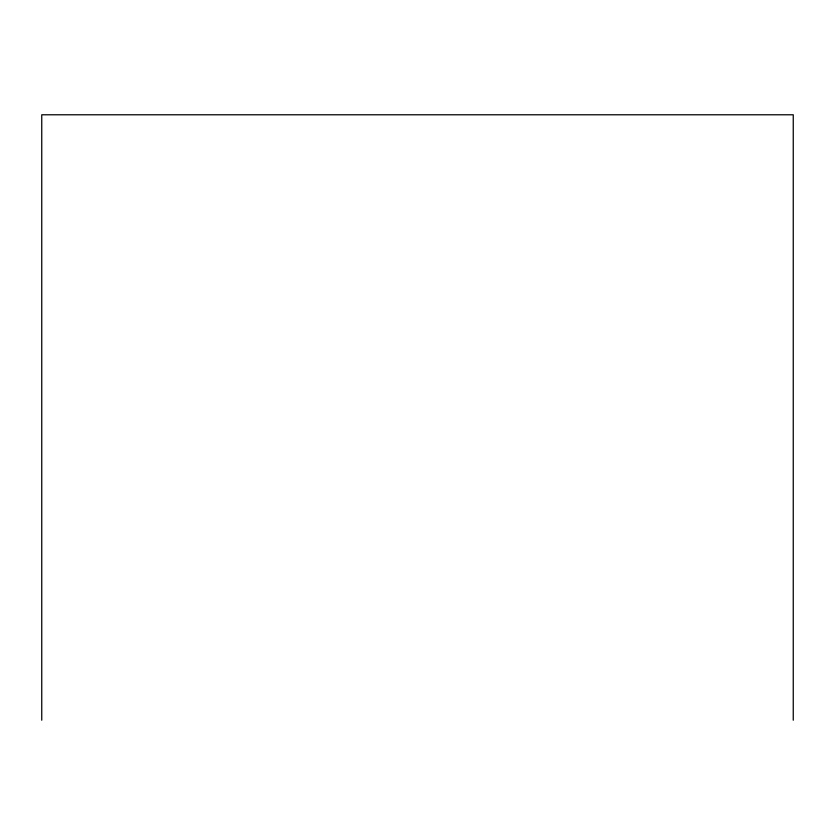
<?xml version="1.0" encoding="UTF-8"?>
<svg xmlns="http://www.w3.org/2000/svg" width="835" height="835" viewBox="0 0 835 835"><rect width="100%" height="100%" fill="white"/><g stroke="black" fill="none" stroke-linecap="round" stroke-linejoin="round"><path stroke-width="1.25" d="M793.25 720.219L793.25 114.781L41.75 114.781L41.75 720.219"/></g></svg>
